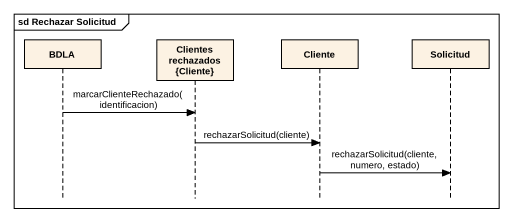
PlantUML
@startuml
mainframe sd Rechazar Solicitud
hide footbox
participant BDLA
participant "Clientes rechazados {Cliente}" as Clientes_rechazados_Cliente
participant Cliente
participant Solicitud

BDLA -> Clientes_rechazados_Cliente : marcarClienteRechazado(identificacion)
Clientes_rechazados_Cliente -> Cliente : rechazarSolicitud(cliente)
Cliente -> Solicitud : rechazarSolicitud(cliente, numero, estado)
@enduml
